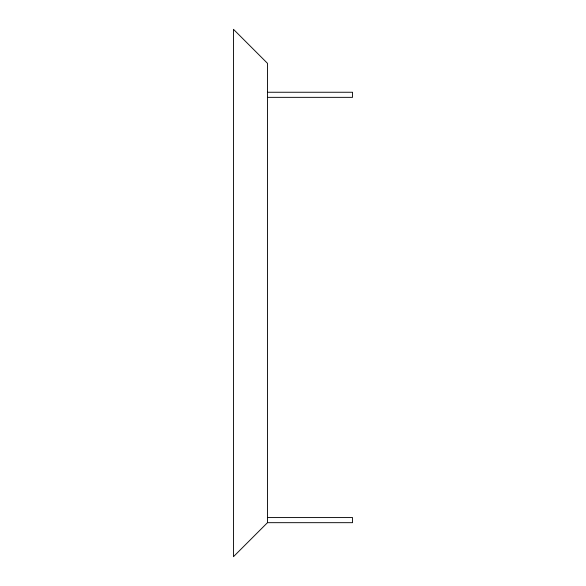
<?xml version="1.0" encoding="UTF-8"?>
<svg xmlns="http://www.w3.org/2000/svg" width="586" height="586" viewBox="0 0 586 586"><rect width="100%" height="100%" fill="white"/><g stroke="black" fill="none" stroke-linecap="round" stroke-linejoin="round"><path stroke-width="0.88" d="M267.48 522.675L233.455 556.7L233.455 29.3L267.48 63.325L267.48 522.675L352.545 522.675L352.545 517.57L267.48 517.57M267.48 92.251L352.545 92.251L352.545 97.349L267.48 97.349"/></g></svg>
